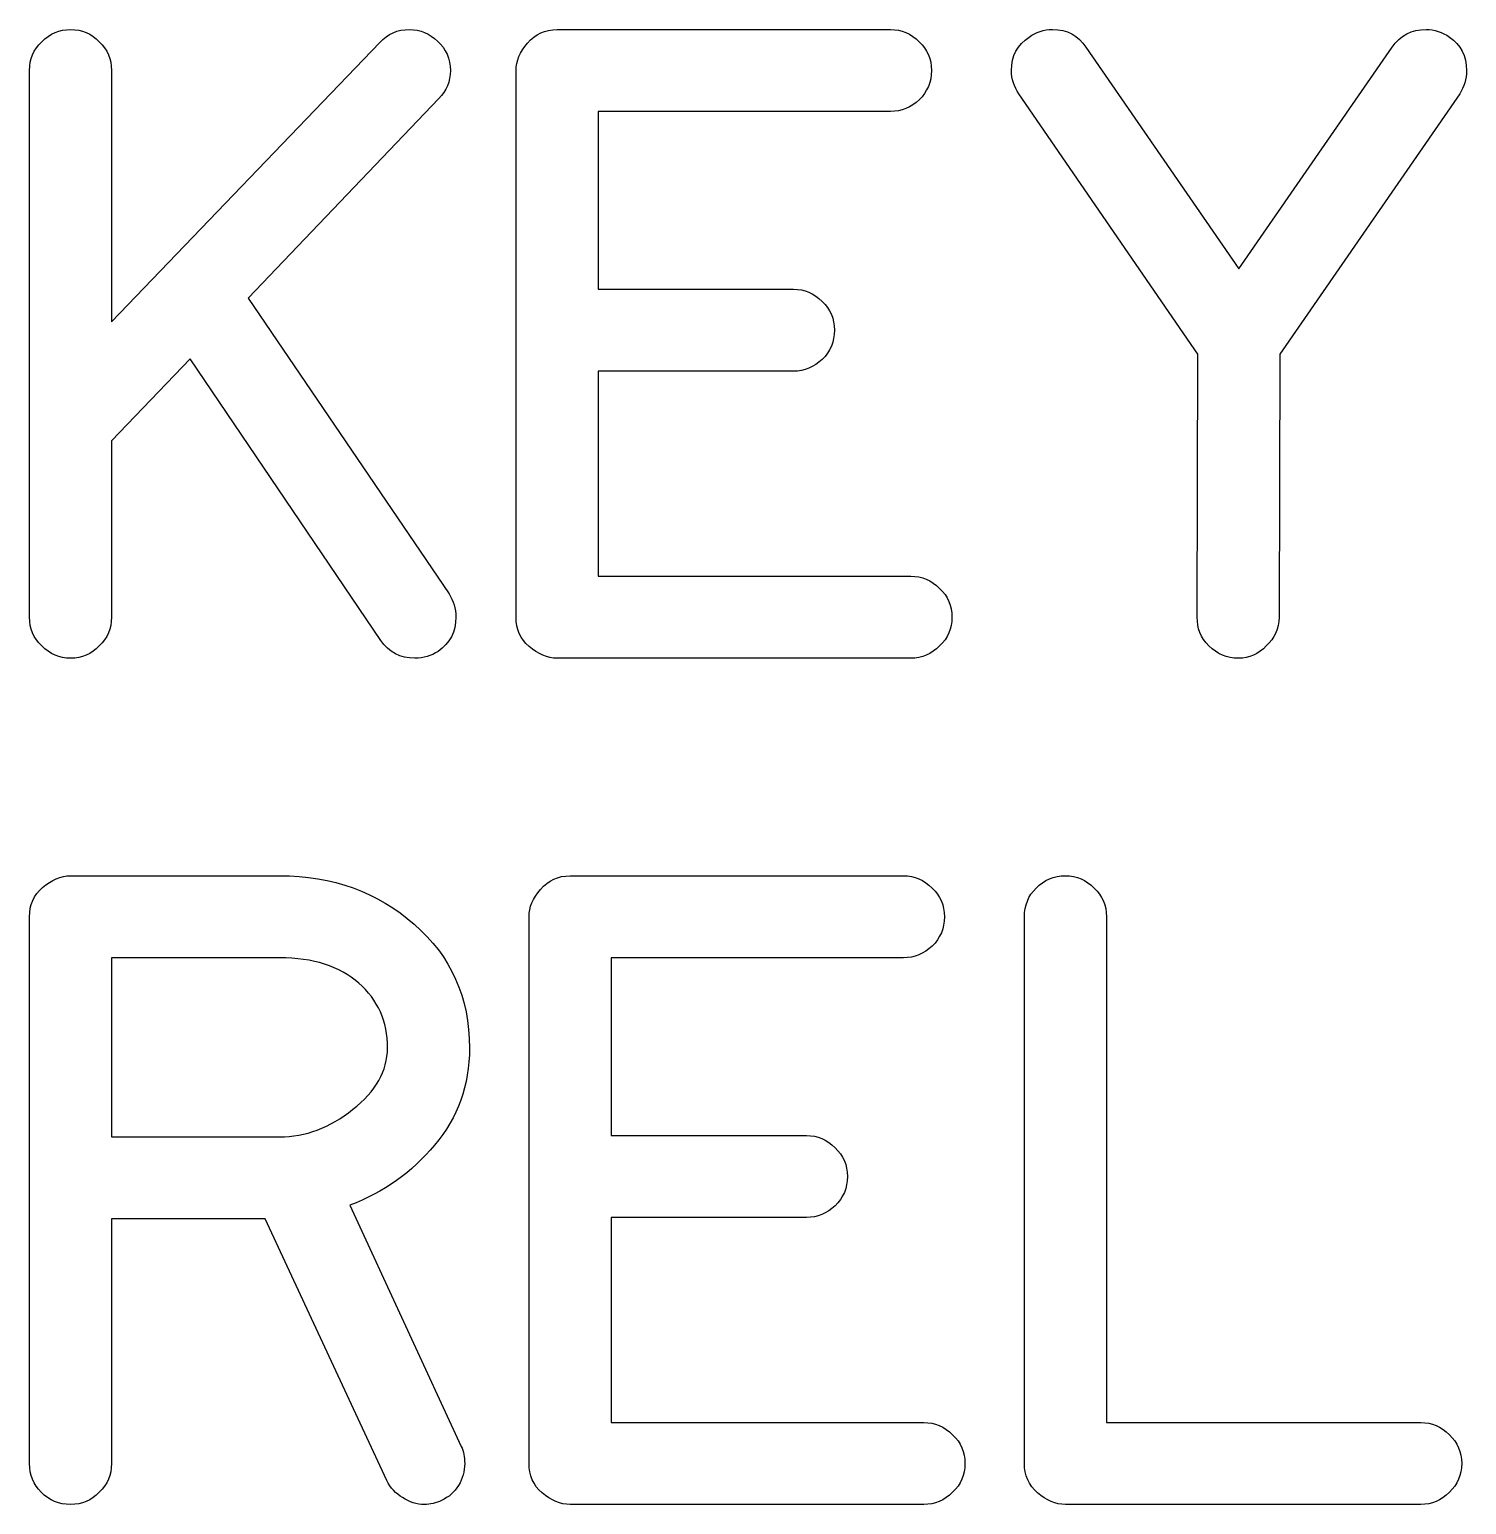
# Model space of a CAD drawing. Header units: millimetres. Extents: x 6.82 to 14.62, y 6.72 to 14.73.
import ezdxf

# ---------------------------------------------------------------- set-up
doc = ezdxf.new("R2010")
doc.units = ezdxf.units.MM
doc.layers.get('0').update_dxf_attribs({"linetype": 'CONTINUOUS'})

msp = doc.modelspace()

# ---------------------------------------------------------------- linework, layer by layer
at = {"color": 7}
for points in [[(6.886758, 14.659695)], [(11.651496, 14.659697)], [(12.249324, 14.685669)], [(11.721999, 10.064469)], [(12.286438, 10.064472)]]:
    msp.add_lwpolyline(points, close=True, dxfattribs=at)
for points in [[(9.684926, 14.726485), (11.495655, 14.726485)], [(7.26523, 14.503856), (7.26523, 13.138389), (8.723461, 14.655987)], [(12.557299, 14.630013), (13.388453, 13.427807), (14.219606, 14.630013)], [(6.81997, 11.535444), (6.81997, 12.563255), (6.81997, 12.600363), (6.81997, 14.503853)], [(9.462295, 11.535452), (9.462295, 14.503858)], [(9.042561, 14.351723), (8.00733, 13.268254), (9.098219, 11.661604)], [(13.162147, 11.535447), (13.165821, 12.963993), (12.193667, 14.377697)], [(14.586945, 14.377697), (13.611081, 12.963993), (13.607407, 11.535447)], [(11.495651, 14.281224), (9.907553, 14.281224), (9.907553, 13.316493), (10.968758, 13.316493)], [(8.72717, 11.409287), (7.691939, 12.938016), (7.26523, 12.492755), (7.26523, 11.535444)], [(10.968758, 12.871232), (9.907553, 12.871232), (9.907553, 11.758079), (11.606966, 11.758079)], [(11.606966, 11.312821), (9.684923, 11.312821)], [(7.042596, 10.13126), (8.178012, 10.13126)], [(9.75543, 10.131257), (11.566158, 10.131257)], [(6.819968, 6.940222), (6.819968, 8.491214), (6.819968, 9.908629)], [(9.532798, 6.940224), (9.532798, 9.90863)], [(12.223359, 6.940225), (12.223359, 9.908631)], [(12.668617, 9.908629), (12.668617, 7.162852), (14.375451, 7.162852)], [(8.178016, 9.685998), (7.26523, 9.685998), (7.26523, 8.713845)], [(11.566155, 9.685997), (9.978056, 9.685997), (9.978056, 8.721265), (11.039262, 8.721265)], [(7.26523, 8.713845), (8.178016, 8.713845)], [(8.560194, 8.342795), (9.165007, 7.032986)], [(8.760558, 6.847461), (8.100088, 8.268586), (7.26523, 8.268584)], [(7.26523, 8.268584), (7.26523, 6.940222)], [(11.039262, 8.276004), (9.978056, 8.276004), (9.978056, 7.162851), (11.677469, 7.162851)], [(11.677469, 6.717593), (9.755426, 6.717593)], [(14.375451, 6.717593), (12.445986, 6.717593)]]:
    msp.add_lwpolyline(points, dxfattribs=at)
for points in [[(6.81997, 14.503853), (6.81997, 14.565695), (6.842233, 14.617642), (6.886758, 14.659695)], [(6.886758, 14.659698), (6.931284, 14.704223), (6.983231, 14.726486), (7.0426, 14.726486)], [(7.0426, 14.726486), (7.104441, 14.726486), (7.156389, 14.704223), (7.198442, 14.659698)], [(7.198442, 14.659698), (7.242967, 14.617645), (7.26523, 14.565697), (7.26523, 14.503856)], [(8.723461, 14.655987), (8.765513, 14.702985), (8.818697, 14.726484), (8.883012, 14.726484)], [(8.883012, 14.726484), (8.94238, 14.726484), (8.993091, 14.705458), (9.035143, 14.663405)], [(9.035143, 14.663405), (9.082141, 14.621352), (9.10564, 14.568168), (9.10564, 14.503853)], [(9.525374, 14.652279), (9.567427, 14.70175), (9.620611, 14.726485), (9.684926, 14.726485)], [(11.495655, 14.726485), (11.555023, 14.726485), (11.60697, 14.704222), (11.651496, 14.659697)], [(11.651492, 14.659698), (11.696018, 14.617645), (11.718281, 14.565697), (11.718281, 14.503856)], [(12.152851, 14.503854), (12.152851, 14.583011), (12.185009, 14.643617), (12.249324, 14.685669)], [(12.249327, 14.685669), (12.286434, 14.71288), (12.328487, 14.726486), (12.375484, 14.726486)], [(12.375484, 14.726486), (12.454641, 14.726486), (12.515246, 14.694328), (12.557299, 14.630013)], [(14.219606, 14.630013), (14.264132, 14.694328), (14.325974, 14.726486), (14.405132, 14.726486)], [(14.405132, 14.726486), (14.449657, 14.726486), (14.49171, 14.71288), (14.53129, 14.685669)], [(14.53129, 14.685669), (14.593131, 14.643617), (14.624052, 14.583011), (14.624052, 14.503854)], [(9.462295, 14.503858), (9.462295, 14.555808), (9.483321, 14.605281), (9.525374, 14.652279)], [(9.10564, 14.503853), (9.10564, 14.444485), (9.084614, 14.393775), (9.042561, 14.351723)], [(11.718281, 14.503856), (11.718281, 14.442014), (11.696018, 14.38883), (11.651492, 14.344304)], [(12.193667, 14.377697), (12.166456, 14.414805), (12.152851, 14.456857), (12.152851, 14.503854)], [(14.624052, 14.503854), (14.624052, 14.456856), (14.611683, 14.414803), (14.586945, 14.377697)], [(11.651492, 14.344304), (11.606967, 14.302251), (11.55502, 14.281224), (11.495651, 14.281224)], [(10.968758, 13.316493), (11.028127, 13.316493), (11.080074, 13.29423), (11.1246, 13.249704)], [(11.1246, 13.249704), (11.169126, 13.207651), (11.191389, 13.155704), (11.191389, 13.093863)], [(11.191389, 13.093863), (11.191389, 13.032021), (11.169126, 12.978837), (11.1246, 12.934311)], [(11.1246, 12.934311), (11.080075, 12.892258), (11.028128, 12.871232), (10.968758, 12.871232)], [(11.606966, 11.758079), (11.666334, 11.758079), (11.718282, 11.735817), (11.762807, 11.691291)], [(9.098219, 11.661604), (9.122957, 11.624497), (9.135326, 11.582444), (9.135326, 11.535446)], [(11.762807, 11.691291), (11.807333, 11.649238), (11.829595, 11.597291), (11.829595, 11.53545)], [(6.886758, 11.379603), (6.842233, 11.421656), (6.81997, 11.473603), (6.81997, 11.535444)], [(7.26523, 11.535444), (7.26523, 11.473602), (7.242967, 11.421655), (7.198442, 11.379603)], [(9.135326, 11.535446), (9.135326, 11.456289), (9.103169, 11.394447), (9.038854, 11.349921)], [(9.532792, 11.3759), (9.485794, 11.417953), (9.462295, 11.471137), (9.462295, 11.535452)], [(11.829595, 11.53545), (11.829595, 11.473608), (11.807333, 11.421661), (11.762807, 11.379609)], [(13.225226, 11.379606), (13.180701, 11.424132), (13.159674, 11.476079), (13.162147, 11.535447)], [(13.607407, 11.535447), (13.604957, 11.473606), (13.581458, 11.421658), (13.536909, 11.379606)], [(7.0426, 11.312814), (6.983232, 11.312814), (6.931285, 11.335077), (6.886758, 11.379603)], [(7.198442, 11.379603), (7.156389, 11.335077), (7.104441, 11.312814), (7.0426, 11.312814)], [(8.912696, 11.312814), (8.833538, 11.312814), (8.771697, 11.344971), (8.72717, 11.409287)], [(9.684923, 11.312821), (9.632973, 11.312821), (9.582263, 11.333847), (9.532792, 11.3759)], [(11.762807, 11.379609), (11.718282, 11.335083), (11.666334, 11.312821), (11.606966, 11.312821)], [(13.384778, 11.312818), (13.322936, 11.312818), (13.269752, 11.335081), (13.225226, 11.379606)], [(13.536909, 11.379606), (13.494856, 11.335081), (13.444146, 11.312818), (13.384778, 11.312818)], [(9.038854, 11.349921), (9.001746, 11.325183), (8.959693, 11.312814), (8.912696, 11.312814)], [(6.890466, 10.06818), (6.939937, 10.110233), (6.990647, 10.13126), (7.042596, 10.13126)], [(8.178012, 10.13126), (8.467432, 10.13126), (8.711088, 10.043444), (8.908982, 9.867814)], [(9.595878, 10.057051), (9.637931, 10.106522), (9.691115, 10.131257), (9.75543, 10.131257)], [(11.566158, 10.131257), (11.625526, 10.131257), (11.677473, 10.108994), (11.721999, 10.064469)], [(12.286435, 10.06447), (12.330961, 10.108995), (12.384145, 10.131258), (12.445987, 10.131258)], [(12.445987, 10.131258), (12.507829, 10.131258), (12.559776, 10.108995), (12.601829, 10.06447)], [(6.819968, 9.908629), (6.819968, 9.972944), (6.843468, 10.026128), (6.890466, 10.06818)], [(9.532798, 9.90863), (9.532798, 9.96058), (9.553825, 10.010053), (9.595878, 10.057051)], [(11.721996, 10.06447), (11.766521, 10.022417), (11.788784, 9.97047), (11.788784, 9.908629)], [(12.223359, 9.908631), (12.223359, 9.970473), (12.244385, 10.02242), (12.286438, 10.064472)], [(12.601829, 10.06447), (12.646355, 10.022417), (12.668617, 9.97047), (12.668617, 9.908629)], [(8.908982, 9.867814), (9.10935, 9.694657), (9.209533, 9.47079), (9.209533, 9.196212)], [(11.788784, 9.908629), (11.788784, 9.846787), (11.766521, 9.793603), (11.721996, 9.749077)], [(11.721996, 9.749077), (11.67747, 9.707024), (11.625523, 9.685997), (11.566155, 9.685997)], [(8.608434, 9.548709), (8.50454, 9.640235), (8.361067, 9.685998), (8.178016, 9.685998)], [(8.764275, 9.196211), (8.764275, 9.339684), (8.712328, 9.457184), (8.608434, 9.548709)], [(8.57504, 8.862265), (8.701197, 8.961212), (8.764275, 9.072528), (8.764275, 9.196211)], [(9.209533, 9.196212), (9.209533, 8.993371), (9.146455, 8.81774), (9.020297, 8.66932)], [(8.178016, 8.713845), (8.319015, 8.713845), (8.451356, 8.763318), (8.57504, 8.862265)], [(9.020297, 8.66932), (8.896614, 8.520899), (8.743246, 8.412058), (8.560194, 8.342795)], [(11.039262, 8.721265), (11.09863, 8.721265), (11.150578, 8.699003), (11.195104, 8.654477)], [(11.195104, 8.654477), (11.239629, 8.612424), (11.261892, 8.560477), (11.261892, 8.498635)], [(11.261892, 8.498635), (11.261892, 8.436793), (11.239629, 8.383609), (11.195104, 8.339083)], [(11.195104, 8.339083), (11.150578, 8.29703), (11.098631, 8.276004), (11.039262, 8.276004)], [(11.677469, 7.162851), (11.736837, 7.162851), (11.788784, 7.140589), (11.833311, 7.096063)], [(14.375451, 7.162852), (14.434819, 7.162852), (14.486766, 7.140589), (14.531292, 7.096064)], [(11.833311, 7.096063), (11.877836, 7.05401), (11.900099, 7.002063), (11.900099, 6.940222)], [(14.531292, 7.096064), (14.575818, 7.054011), (14.598081, 7.002064), (14.598081, 6.940223)], [(9.165007, 7.032986), (9.177376, 7.005775), (9.183561, 6.974854), (9.183561, 6.940223)], [(6.883048, 6.784381), (6.840995, 6.826434), (6.819968, 6.878381), (6.819968, 6.940222)], [(7.26523, 6.940222), (7.26523, 6.87838), (7.242967, 6.826433), (7.198442, 6.784381)], [(9.183561, 6.940223), (9.183561, 6.89817), (9.172428, 6.858591), (9.150162, 6.821487)], [(9.603296, 6.780672), (9.556298, 6.822725), (9.532798, 6.875909), (9.532798, 6.940224)], [(11.900099, 6.940222), (11.900099, 6.87838), (11.877836, 6.826433), (11.833311, 6.784381)], [(12.293856, 6.780673), (12.246858, 6.822726), (12.223359, 6.87591), (12.223359, 6.940225)], [(14.598081, 6.940223), (14.598081, 6.878381), (14.575818, 6.826434), (14.531292, 6.784382)], [(8.845901, 6.754698), (8.808793, 6.776964), (8.780346, 6.807885), (8.760558, 6.847461)], [(9.150162, 6.821487), (9.127902, 6.784379), (9.096981, 6.757168), (9.057399, 6.739854)], [(7.0426, 6.717593), (6.980758, 6.717593), (6.927574, 6.739855), (6.883048, 6.784381)], [(7.198442, 6.784381), (7.156389, 6.739855), (7.104441, 6.717593), (7.0426, 6.717593)], [(8.964637, 6.717591), (8.922584, 6.717591), (8.883005, 6.72996), (8.845901, 6.754698)], [(9.057399, 6.739854), (9.027716, 6.725012), (8.996795, 6.717591), (8.964637, 6.717591)], [(9.755426, 6.717593), (9.703477, 6.717593), (9.652767, 6.738619), (9.603296, 6.780672)], [(11.833311, 6.784381), (11.788785, 6.739855), (11.736838, 6.717593), (11.677469, 6.717593)], [(12.445986, 6.717593), (12.394037, 6.717593), (12.343327, 6.73862), (12.293856, 6.780673)], [(14.531292, 6.784382), (14.486767, 6.739856), (14.43482, 6.717593), (14.375451, 6.717593)]]:
    msp.add_open_spline(points, degree=3, dxfattribs=at)

doc.saveas('drawing.dxf')
